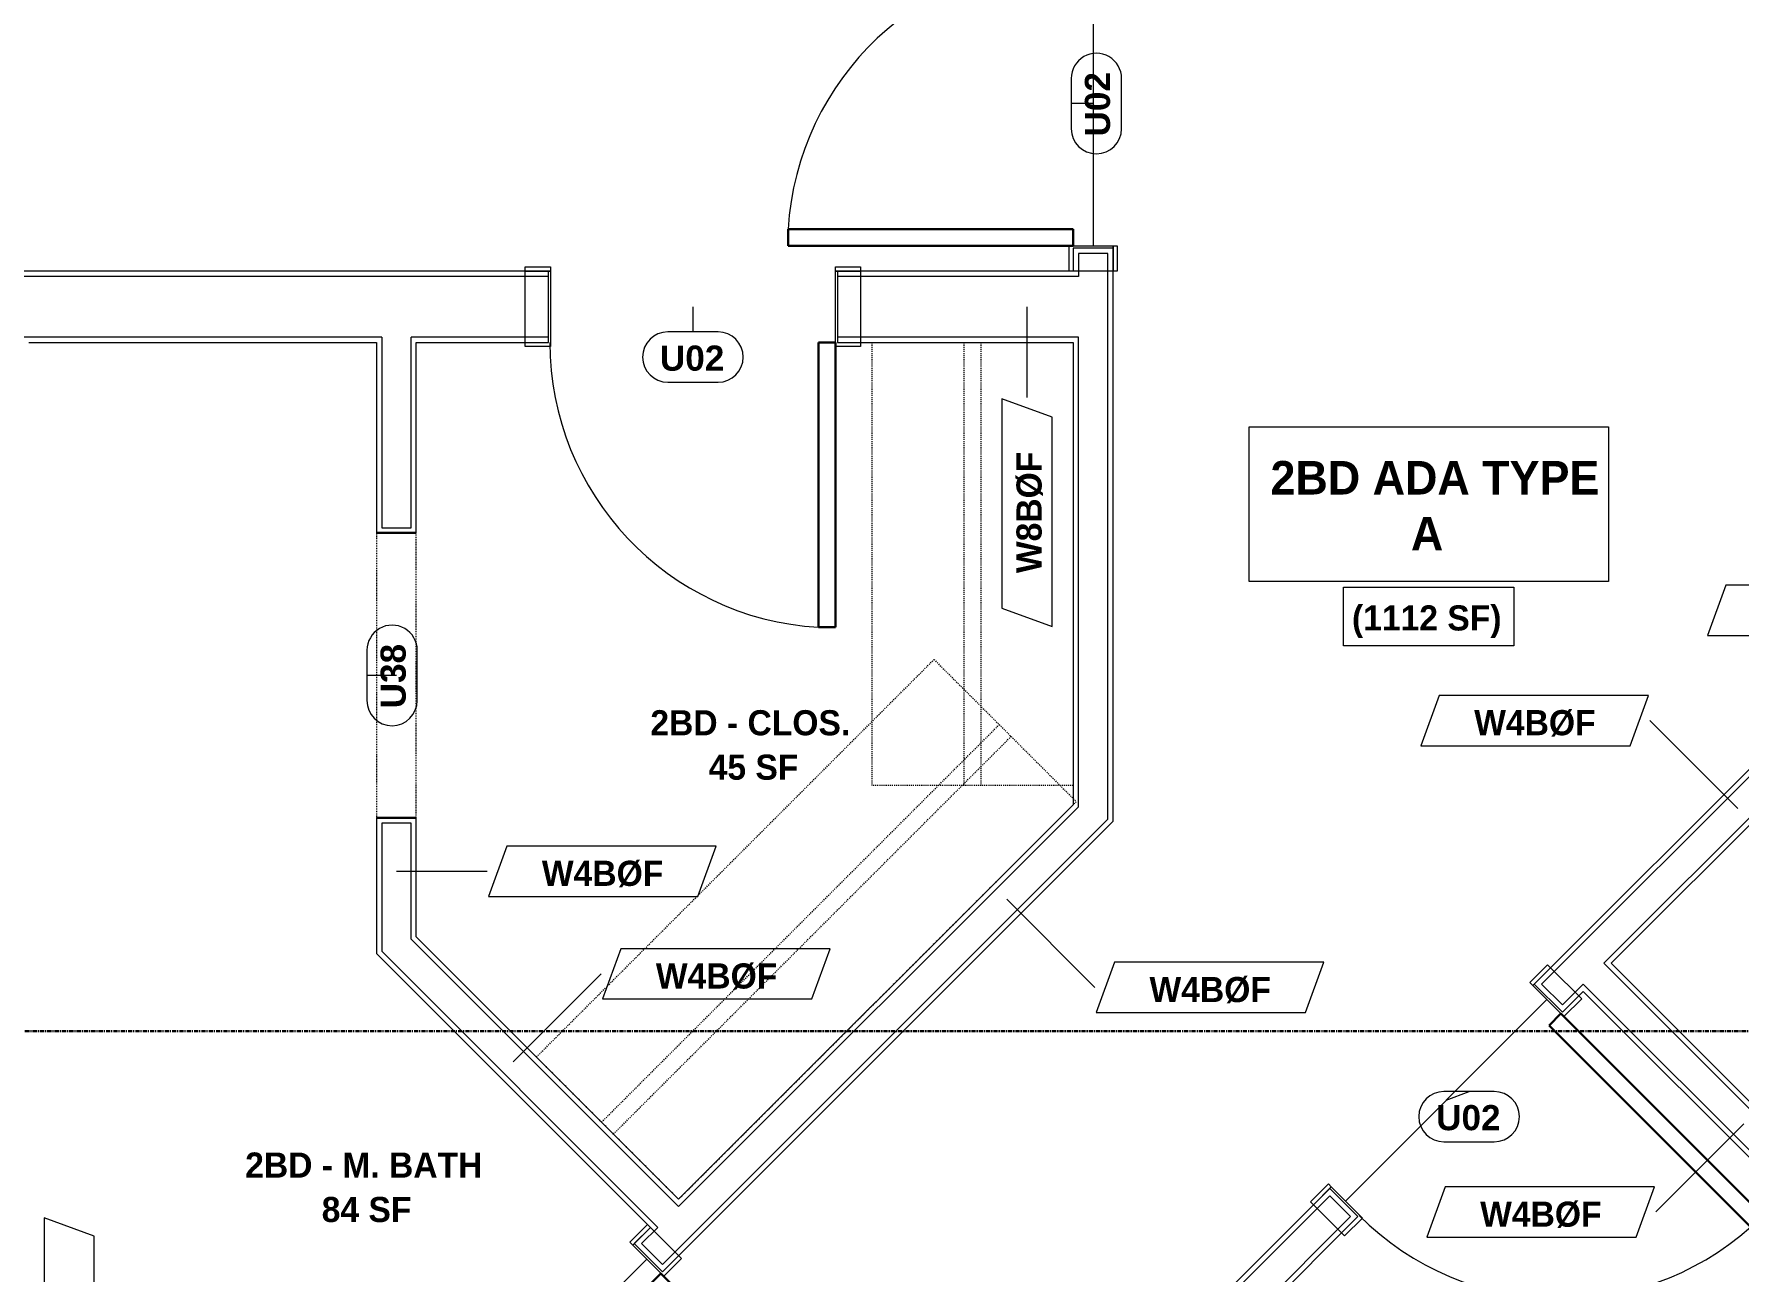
# Model space of a CAD drawing. Header units: inches. Extents: x -4058 to -1781, y 9814 to 12264.
# Drawn here: x -2479 to -2275.6, y 11818.4 to 11966.2 of the extents above; entities that cross this region are included whole.
import ezdxf

# ---------------------------------------------------------------- set-up
doc = ezdxf.new("R2010")
doc.units = ezdxf.units.IN
doc.header["$MEASUREMENT"] = 0
for name, pattern in [('Dash', [0.25, 0.125, -0.125]), ('Grid Line 1_2_', [0.875, 0.5, -0.125, 0.125, -0.125]), ('Overhead', [0.15625, 0.09375, -0.0625])]:
    doc.linetypes.add(name, pattern=pattern)
for name, color, linetype, lineweight in [('0-1', 7, 'Continuous', 5), ('A-AREA-IDEN', 2, 'Continuous', 9), ('A-DETL-GENF', 92, 'Overhead', 9), ('A-DETL-MEDM', 33, 'Continuous', 30), ('A-DOOR-3', 31, 'Continuous', 9), ('A-DOOR-4', 31, 'Continuous', 30), ('A-DOOR-IDEN', 31, 'Continuous', 9), ('A-FLOR-2', 192, 'Continuous', 9), ('A-WALL', 113, 'Continuous', 18), ('A-WALL-3', 113, 'Continuous', 9), ('A-WALL-IDEN', 211, 'Continuous', 9), ('I-WALL-2', 2, 'Continuous', 9), ('Q-CASE', 31, 'Continuous', 9), ('Q-CASE-HDLN', 31, 'Dash', 9), ('S-GRID-1', 1, 'Grid Line 1_2_', 30)]:
    doc.layers.add(name, color=color, linetype=linetype, lineweight=lineweight)
doc.styles.add('Arial_B', font='arialbd.ttf', dxfattribs={"height": 3})
doc.styles.add('Century Gothic_B', font='GOTHICB.TTF', dxfattribs={"height": 4})
doc.styles.add('Century Gothic_B_1', font='GOTHICB.TTF', dxfattribs={"height": 3})

# ---------------------------------------------------------------- blocks, each defined once
blk = doc.blocks.new('CTR - 1st Phase - Structure_rvt-1-UNIT PLANS - 1ST FLOOR')
at = {"layer": 'S-GRID-1'}
blk.add_line((-1781.27, 11847.19), (-4041.78, 11847.19), dxfattribs=at)
blk = doc.blocks.new('Door-Opening - CLEAR OPENING - 34_ x 80_-3922092-UNIT PLANS - 1ST FLOOR')
at = {"layer": 'A-DETL-GENF'}
for p, q in [((16.68, 2.37), (-17.32, 2.37)), ((-17.32, -2.38), (16.68, -2.38))]:
    blk.add_line(p, q, dxfattribs=at)
at = {"layer": 'A-DETL-MEDM'}
for p, q in [((-17.32, 2.37), (-17.32, -2.38)), ((16.68, -2.38), (16.68, 2.37))]:
    blk.add_line(p, q, dxfattribs=at)
blk = doc.blocks.new('SWING - SINGLE - FLUSH - SWING - FLUSH - 2-10 x 6-8 - PRIVACY-V37-UNIT PLANS - 1ST FLOOR')
at = {"layer": 'A-DOOR-3'}
for p, q in [((-20, 2.37), (-20, 2.87)), ((-20, 2.87), (-17, 2.87)), ((-20, 2.37), (-17, 2.37)), ((-20, -2.88), (-20, 2.37)), ((-17, 2.37), (-20, 2.37)), ((-17, 2.87), (-17, 2.37)), ((-17, 2.37), (-17, -2.88)), ((17, 2.37), (17, 2.87)), ((17, 2.87), (20, 2.87)), ((17, 2.37), (20, 2.37)), ((17, -2.88), (17, 2.37)), ((20, 2.37), (17, 2.37)), ((20, 2.87), (20, 2.37)), ((20, 2.37), (20, -2.88)), ((-17, -2.88), (-20, -2.88)), ((20, -2.88), (17, -2.88))]:
    blk.add_line(p, q, dxfattribs=at)
blk.add_arc((17, -2.38), 34.07, 180, 266.6343, dxfattribs=at)
at = {"layer": 'A-DOOR-4'}
for p, q in [((15, -2.38), (15, -36.38)), ((17, -2.38), (15, -2.38)), ((17, -2.38), (17, -36.38)), ((17, -36.38), (15, -36.38))]:
    blk.add_line(p, q, dxfattribs=at)
blk = doc.blocks.new('OD_CW_Closet - OD_CW_Closet-3904495-UNIT PLANS - 1ST FLOOR')
at = {"layer": 'Q-CASE-HDLN'}
for p, q in [((0.74, -24), (0.74, 0)), ((0.74, 0), (67.84, 0)), ((67.84, 0), (67.84, -24)), ((0.74, -11), (67.84, -11)), ((0.74, -13), (67.84, -13)), ((67.84, -24), (0.74, -24))]:
    blk.add_line(p, q, dxfattribs=at)
blk = doc.blocks.new('OD_CW_Closet - OD_CW_Closet-3902719-UNIT PLANS - 1ST FLOOR')
at = {"layer": 'Q-CASE-HDLN'}
for p, q in [((0.74, -24), (0.74, 0)), ((0.74, 0), (53.64, 0)), ((53.64, 0), (53.64, -24)), ((0.74, -11), (53.64, -11)), ((0.74, -13), (53.64, -13)), ((53.64, -24), (0.74, -24))]:
    blk.add_line(p, q, dxfattribs=at)
blk = doc.blocks.new('SWING - SINGLE - FLUSH - SWING - FLUSH - 2-10 x 6-8 - PRIVACY-4346078-UNIT PLANS - 1ST FLOOR')
at = {"layer": 'A-DOOR-3'}
for p, q in [((-20, 4.25), (-20, 4.75)), ((-20, 4.75), (-17, 4.75)), ((-20, 4.25), (-17, 4.25)), ((-20, -4.75), (-20, 4.25)), ((-17, 4.25), (-20, 4.25)), ((-17, 4.75), (-17, 4.25)), ((-17, 4.25), (-17, -4.75)), ((17, 4.25), (17, 4.75)), ((17, 4.75), (20, 4.75)), ((17, 4.25), (20, 4.25)), ((17, -4.75), (17, 4.25)), ((20, 4.25), (17, 4.25)), ((20, 4.75), (20, 4.25)), ((20, 4.25), (20, -4.75)), ((-17, -4.75), (-20, -4.75)), ((20, -4.75), (17, -4.75))]:
    blk.add_line(p, q, dxfattribs=at)
blk.add_arc((17, -4.25), 34.07, 180, 266.6343, dxfattribs=at)
at = {"layer": 'A-DOOR-4'}
for p, q in [((15, -4.25), (15, -38.26)), ((17, -4.25), (15, -4.25)), ((17, -4.25), (17, -38.26)), ((17, -38.26), (15, -38.26))]:
    blk.add_line(p, q, dxfattribs=at)
blk = doc.blocks.new('SWING - SINGLE - FLUSH - SWING - FLUSH - 2-10 x 6-8 - PRIVACY-4346070-UNIT PLANS - 1ST FLOOR')
at = {"layer": 'A-DOOR-3'}
for p, q in [((-20, 2.37), (-20, 2.87)), ((-20, 2.87), (-17, 2.87)), ((-20, 2.37), (-17, 2.37)), ((-20, -2.88), (-20, 2.37)), ((-17, 2.37), (-20, 2.37)), ((-17, 2.87), (-17, 2.37)), ((-17, 2.37), (-17, -2.88)), ((17, 2.37), (17, 2.87)), ((17, 2.87), (20, 2.87)), ((17, 2.37), (20, 2.37)), ((17, -2.88), (17, 2.37)), ((20, 2.37), (17, 2.37)), ((20, 2.87), (20, 2.37)), ((20, 2.37), (20, -2.88)), ((-17, -2.88), (-20, -2.88)), ((20, -2.88), (17, -2.88))]:
    blk.add_line(p, q, dxfattribs=at)
blk.add_arc((17, -2.38), 34.07, 180, 266.6343, dxfattribs=at)
at = {"layer": 'A-DOOR-4'}
for p, q in [((15, -2.38), (15, -36.38)), ((17, -2.38), (15, -2.38)), ((17, -2.38), (17, -36.38)), ((17, -36.38), (15, -36.38))]:
    blk.add_line(p, q, dxfattribs=at)
blk = doc.blocks.new('Wall Tag - Arch Wall-3956453-UNIT PLANS - 1ST FLOOR')
at = {"layer": 'A-WALL-IDEN'}
for p, q in [((-0.3561, 0.0937), (-0.4244, -0.0937)), ((0.4244, 0.0937), (-0.3561, 0.0937)), ((0.3561, -0.0937), (0.4244, 0.0937)), ((-0.4244, -0.0937), (0.3561, -0.0937))]:
    blk.add_line(p, q, dxfattribs=at)
blk = doc.blocks.new('Door Tag - Type Mark-2601225-UNIT PLANS - 1ST FLOOR')
at = {"layer": 'A-DOOR-IDEN'}
for p, q in [((0.09375, 0.09375), (-0.09375, 0.09375)), ((-0.09375, -0.09375), (0.09375, -0.09375))]:
    blk.add_line(p, q, dxfattribs=at)
for centre, start, end in [((-0.09375, 0), 90, 270), ((0.09375, 0), 270, 90)]:
    blk.add_arc(centre, 0.09375, start, end, dxfattribs=at)

msp = doc.modelspace()

# ---------------------------------------------------------------- linework, layer by layer
at = {"layer": 'A-AREA-IDEN', "flags": 128}
for points in [[(-2334.02, 11919.29), (-2291.14, 11919.29), (-2291.14, 11900.84), (-2334.02, 11900.84)], [(-2322.74, 11900.16), (-2302.41, 11900.16), (-2302.41, 11893.16), (-2322.74, 11893.16)]]:
    msp.add_lwpolyline(points, close=True, dxfattribs=at)
at = {"layer": 'A-DOOR-IDEN'}
for p, q in [((-2352.62, 11957.89), (-2355.23, 11957.89)), ((-2400.37, 11933.64), (-2400.37, 11930.63)), ((-2435.75, 11889.64), (-2439.26, 11889.64)), ((-2310.51, 11838.94), (-2307.77, 11839.98))]:
    msp.add_line(p, q, dxfattribs=at)
at = {"layer": 'A-FLOR-2'}
for p, q in [((-2352.62, 11974.89), (-2352.62, 11940.89)), ((-2298.49, 11850.96), (-2322.53, 11826.91)), ((-2429.92, 11795.92), (-2405.88, 11819.96))]:
    msp.add_line(p, q, dxfattribs=at)
at = {"layer": 'A-WALL'}
for p, q in [((-2354.37, 11940.01), (-2354.37, 11937.26)), ((-2350.87, 11940.01), (-2354.37, 11940.01)), ((-2350.87, 11872.49), (-2350.87, 11940.01)), ((-2417.62, 11937.26), (-2518.37, 11937.26)), ((-2354.37, 11937.26), (-2383.12, 11937.26)), ((-2437.5, 11930.01), (-2518.37, 11930.01)), ((-2437.5, 11930.01), (-2437.5, 11907.26)), ((-2434, 11907.26), (-2434, 11930.01)), ((-2417.62, 11930.01), (-2434, 11930.01)), ((-2354.37, 11930.01), (-2383.12, 11930.01)), ((-2354.37, 11873.94), (-2354.37, 11930.01)), ((-2437.5, 11907.26), (-2434, 11907.26)), ((-2270.18, 11881.74), (-2299.11, 11852.81)), ((-2291.69, 11855.28), (-2268.73, 11878.24)), ((-2404.02, 11819.34), (-2350.87, 11872.49)), ((-2354.37, 11873.94), (-2402.08, 11826.24)), ((-2437.5, 11872.01), (-2437.5, 11856.71)), ((-2434, 11872.01), (-2437.5, 11872.01)), ((-2434, 11858.16), (-2434, 11872.01)), ((-2434, 11858.16), (-2402.08, 11826.24)), ((-2437.5, 11856.71), (-2404.55, 11823.76)), ((-2291.69, 11855.28), (-2261.57, 11825.16)), ((-2299.11, 11852.81), (-2296.63, 11850.34)), ((-2296.63, 11850.34), (-2294.17, 11852.81)), ((-2294.17, 11852.81), (-2261.57, 11820.21)), ((-2324.39, 11827.53), (-2400.38, 11751.54)), ((-2321.91, 11825.06), (-2324.39, 11827.53)), ((-2404.55, 11823.76), (-2406.5, 11821.82)), ((-2335.31, 11811.66), (-2321.91, 11825.06)), ((-2406.5, 11821.82), (-2404.02, 11819.34))]:
    msp.add_line(p, q, dxfattribs=at)
at = {"layer": 'A-WALL-3'}
for p, q in [((-2350.25, 11940.64), (-2355, 11940.64)), ((-2355, 11940.64), (-2355, 11937.89)), ((-2350.25, 11937.89), (-2350.25, 11940.64)), ((-2438.12, 11929.39), (-2438.12, 11906.64)), ((-2433.37, 11906.64), (-2433.37, 11929.39)), ((-2355, 11929.39), (-2355, 11874.2)), ((-2350.25, 11872.23), (-2350.25, 11929.39)), ((-2270.44, 11882.36), (-2299.99, 11852.81)), ((-2290.81, 11855.28), (-2268.47, 11877.61)), ((-2438.12, 11872.64), (-2438.12, 11856.45)), ((-2433.37, 11858.42), (-2433.37, 11872.64)), ((-2355, 11874.2), (-2402.08, 11827.12)), ((-2404.02, 11818.46), (-2350.25, 11872.23)), ((-2402.08, 11827.12), (-2433.37, 11858.42)), ((-2438.12, 11856.45), (-2405.44, 11823.76)), ((-2262.2, 11826.67), (-2290.81, 11855.28)), ((-2299.99, 11852.81), (-2296.63, 11849.45)), ((-2296.63, 11849.45), (-2294.17, 11851.92)), ((-2294.17, 11851.92), (-2257.86, 11815.61)), ((-2324.39, 11828.42), (-2401.26, 11751.54)), ((-2321.03, 11825.06), (-2324.39, 11828.42)), ((-2405.44, 11823.76), (-2407.38, 11821.82)), ((-2334.42, 11811.66), (-2321.03, 11825.06)), ((-2407.38, 11821.82), (-2404.02, 11818.46))]:
    msp.add_line(p, q, dxfattribs=at)
at = {"layer": 'A-WALL-IDEN'}
for p, q in [((-2360.52, 11933.64), (-2360.52, 11922.8)), ((-2275.71, 11873.74), (-2286.22, 11884.25)), ((-2435.75, 11866.27), (-2424.91, 11866.27)), ((-2362.92, 11862.92), (-2352.41, 11852.41)), ((-2421.82, 11843.51), (-2411.31, 11854.02)), ((-2274.99, 11836.11), (-2285.5, 11825.6))]:
    msp.add_line(p, q, dxfattribs=at)
at = {"layer": 'I-WALL-2'}
for p, q in [((-2417.62, 11937.89), (-2518.37, 11937.89)), ((-2417.62, 11929.39), (-2417.62, 11937.89)), ((-2355, 11937.89), (-2383.12, 11937.89)), ((-2383.12, 11937.89), (-2383.12, 11929.39)), ((-2350.25, 11929.39), (-2350.25, 11937.89)), ((-2479.62, 11929.39), (-2438.12, 11929.39)), ((-2433.37, 11929.39), (-2417.62, 11929.39)), ((-2383.12, 11929.39), (-2355, 11929.39))]:
    msp.add_line(p, q, dxfattribs=at)

# ---------------------------------------------------------------- block references
at = {"layer": '0-1'}
msp.add_blockref('CTR - 1st Phase - Structure_rvt-1-UNIT PLANS - 1ST FLOOR', (0, 0), dxfattribs=at)
at = {"layer": 'A-DOOR-3'}
for name, p, rotation in [('SWING - SINGLE - FLUSH - SWING - FLUSH - 2-10 x 6-8 - PRIVACY-V37-UNIT PLANS - 1ST FLOOR', (-2352.62, 11957.89), 269.9999999999943), ('Door-Opening - CLEAR OPENING - 34_ x 80_-3922092-UNIT PLANS - 1ST FLOOR', (-2435.75, 11889.96), 89.99999999999068), ('SWING - SINGLE - FLUSH - SWING - FLUSH - 2-10 x 6-8 - PRIVACY-4346070-UNIT PLANS - 1ST FLOOR', (-2310.51, 11838.94), 44.99999999999835), ('SWING - SINGLE - FLUSH - SWING - FLUSH - 2-10 x 6-8 - PRIVACY-4346070-UNIT PLANS - 1ST FLOOR', (-2417.9, 11807.94), 44.99999999999135)]:
    msp.add_blockref(name, p, dxfattribs=dict(at, rotation=rotation))
msp.add_blockref('SWING - SINGLE - FLUSH - SWING - FLUSH - 2-10 x 6-8 - PRIVACY-4346078-UNIT PLANS - 1ST FLOOR', (-2400.37, 11933.64), dxfattribs=at)
at = {"layer": 'A-DOOR-IDEN', "xscale": 31.99999999999999, "yscale": 31.99999999999999, "zscale": 31.99999999999999, "rotation": 89.99999999999955}
for p in [(-2352.23, 11957.89), (-2436.26, 11889.64)]:
    msp.add_blockref('Door Tag - Type Mark-2601225-UNIT PLANS - 1ST FLOOR', p, dxfattribs=at)
at = {"layer": 'A-DOOR-IDEN', "xscale": 31.99999999999999, "yscale": 31.99999999999999, "zscale": 31.99999999999999}
for p in [(-2400.37, 11927.63), (-2307.77, 11836.98)]:
    msp.add_blockref('Door Tag - Type Mark-2601225-UNIT PLANS - 1ST FLOOR', p, dxfattribs=at)
at = {"layer": 'A-WALL-IDEN', "xscale": 31.99999999999999, "yscale": 31.99999999999999, "zscale": 31.99999999999999, "rotation": 89.99999999999955}
for p in [(-2360.52, 11909.06), (-2474.79, 11811.31)]:
    msp.add_blockref('Wall Tag - Arch Wall-3956453-UNIT PLANS - 1ST FLOOR', p, dxfattribs=at)
at = {"layer": 'A-WALL-IDEN', "xscale": 31.99999999999999, "yscale": 31.99999999999999, "zscale": 31.99999999999999}
for p in [(-2265.73, 11897.4), (-2299.95, 11884.25), (-2411.17, 11866.27), (-2397.58, 11854.02), (-2338.68, 11852.41), (-2299.24, 11825.6)]:
    msp.add_blockref('Wall Tag - Arch Wall-3956453-UNIT PLANS - 1ST FLOOR', p, dxfattribs=at)
at = {"layer": 'Q-CASE'}
for name, p, rotation in [('OD_CW_Closet - OD_CW_Closet-3902719-UNIT PLANS - 1ST FLOOR', (-2379, 11875.75), 89.99999999999835), ('OD_CW_Closet - OD_CW_Closet-3904495-UNIT PLANS - 1ST FLOOR', (-2419.57, 11843.57), 44.99999999998775)]:
    msp.add_blockref(name, p, dxfattribs=dict(at, rotation=rotation))

# ---------------------------------------------------------------- texts
at = {"layer": 'A-AREA-IDEN', "attachment_point": 1}
for s, insert, char_height, width, style in [('2BD ADA TYPE', (-2331.46, 11915.23), 4, 45.652, 'Century Gothic_B'), ('\\fCentury Gothic|b1|i0|c0|p34|;A', (-2314.71, 11908.56), 4, 5.05, 'Century Gothic_B'), ('(1112 SF)', (-2321.74, 11898), 3, 22.119, 'Century Gothic_B_1'), ('2BD - CLOS.', (-2405.45, 11885.49), 3, 29.29, 'Century Gothic_B_1'), ('45 SF', (-2398.49, 11880.19), 3, 12.423, 'Century Gothic_B_1'), ('2BD - M. BATH', (-2453.79, 11832.7), 3, 34.542, 'Century Gothic_B_1'), ('84 SF', (-2444.66, 11827.4), 3, 12.423, 'Century Gothic_B_1')]:
    msp.add_mtext(s, dxfattribs=dict(at, insert=insert, char_height=char_height, width=width, style=style))
at = {"layer": 'A-DOOR-IDEN', "char_height": 3, "width": 9.393, "attachment_point": 1, "rotation": 90, "style": 'Arial_B'}
for s, insert in [('U02', (-2353.61, 11953.96)), ('U38', (-2437.64, 11885.71))]:
    msp.add_mtext(s, dxfattribs=dict(at, insert=insert))
at = {"layer": 'A-DOOR-IDEN', "char_height": 3, "width": 9.393, "attachment_point": 1, "style": 'Arial_B'}
for insert in [(-2404.31, 11929.01), (-2311.7, 11838.36)]:
    msp.add_mtext('U02', dxfattribs=dict(at, insert=insert))
at = {"layer": 'A-WALL-IDEN', "insert": (-2361.77, 11901.85), "char_height": 3, "width": 17.372, "attachment_point": 1, "rotation": 90, "style": 'Century Gothic_B_1'}
msp.add_mtext('W8BØF', dxfattribs=at)
at = {"layer": 'A-WALL-IDEN', "char_height": 3, "width": 17.372, "attachment_point": 1, "style": 'Century Gothic_B_1'}
for insert in [(-2307.16, 11885.5), (-2418.39, 11867.52), (-2404.79, 11855.27), (-2345.9, 11853.65), (-2306.45, 11826.84)]:
    msp.add_mtext('W4BØF', dxfattribs=dict(at, insert=insert))

doc.saveas('drawing.dxf')
